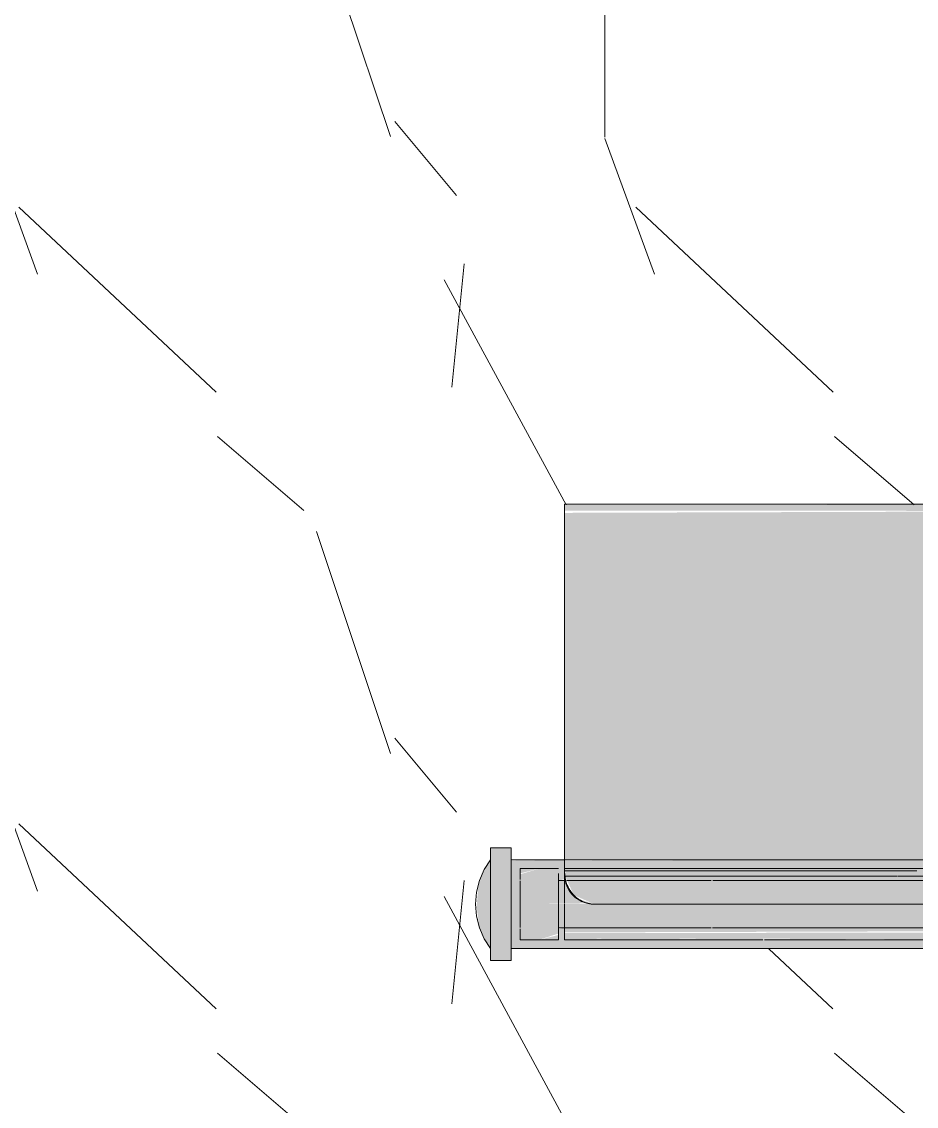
# Model space of a CAD drawing. Header units: millimetres. Extents: x 91786 to 132940, y -1987 to 10096.
# Drawn here: x 128069.8 to 128220.8, y 565.9 to 749 of the extents above; entities that cross this region are included whole.
import ezdxf

# ---------------------------------------------------------------- set-up
doc = ezdxf.new("R2010")
doc.units = ezdxf.units.MM
for name, color, linetype, lineweight in [('0-1', 7, 'Continuous', 9), ('A-GENM', 7, 'Continuous', 9), ('P-SANR-FIXT', 7, 'Continuous', 9)]:
    doc.layers.add(name, color=color, linetype=linetype, lineweight=lineweight)
doc.layers.add('0-2', color=7, linetype='Continuous', lineweight=9, transparency=0.7)

# ---------------------------------------------------------------- blocks, each defined once
blk = doc.blocks.new('131_Сантехническая перегородка 6 - СП-1-30839354-Развертка 1_66-4')
at = {"layer": 'A-GENM'}
h = blk.add_hatch(dxfattribs=at)
h.set_pattern_fill('FP_30', color=256, style=0, pattern_type=2)
h.set_pattern_definition([(108.435, (8388.465, 0), (-104.12513, 208.25044), [39.513, -289.76]), (139.399, (8375.97, 37.485), (-624.75285, 520.62186), [19.2, -940.786]), (136.848, (8465.517, 49.98), (-1561.885053, 1457.739081), [45.673, -2237.967]), (109.983, (8432.197, 81.218), (-312.373483, 833.000664), [24.375, -1194.377]), (90, (8423.87, 0), (-104.125, 104.125), [20.825, -83.3]), (118.443, (8423.867, 20.825), (728.876327, -1353.623754), [56.841, -2785.217]), (84.289, (8396.795, 70.805), (-104.131824, -937.12419), [20.929, -1025.515]), (129.806, (8398.877, 91.63), (416.50377, -520.62198), [16.265, -796.977])])
h.paths.add_polyline_path([(9175.07, 100), (9464.64, 100), (9464.64, 207.45), (9449.41, 211.61), (9422.66, 223.92), (9405.76, 234.53), (9389.45, 247.93), (9379.59, 256.11), (9364.27, 273.61), (9353.5, 288.71), (9345.29, 302.96), (9336.79, 321.81), (9334.66, 327.68), (9329.21, 345.85), (9328.1, 350.76), (9325.99, 362.89), (9323.88, 382.53), (9323.88, 400), (9829.57, 400), (9836.65, 657.69), (9839, 757.59), (9839, 790), (9904, 790), (9904, 795), (9904.71, 797.57), (9907.23, 799.53), (9909.77, 800), (9935.01, 799.73), (9936.56, 799.24), (9938.33, 797.4), (9939, 794.06), (9939, 790), (9968, 790), (9968, 1550), (9966.3, 1562.94), (9961.3, 1575), (9953.36, 1585.36), (9943, 1593.3), (9930.94, 1598.3), (9918, 1600), (9168, 1600), (9168.06, 209.98), (9172.29, 208.39), (9173.21, 207.55), (9174.51, 205.68), (9175.07, 202.93), (9175.07, 112.82)])
h.paths.add_polyline_path([(9874, 100), (9896.68, 100), (9896.53, 202.93), (9897.6, 206.37), (9900.57, 208.82), (9903.82, 209.79), (9911.65, 209.96), (9914.89, 209.74), (9918.66, 208.41), (9921.01, 206.37), (9922.08, 202.93), (9922.08, 100), (9968, 100), (9968, 380), (9919, 380), (9919, 272.71), (9874, 260.36), (9874, 116.88)])
h.paths.add_polyline_path([(9619, 577.5), (9612.3, 578.53), (9612.05, 578.6), (9608.79, 579.95), (9605.09, 582.32), (9602.83, 584.39), (9600.23, 587.63), (9598.02, 591.87), (9597.6, 592.5), (9481.5, 592.46), (9481.5, 590.5), (9478, 590.5), (9478, 592.49), (9476.44, 595.32), (9475.85, 597.41), (9475.63, 600.94), (9476.15, 604.01), (9477.49, 606.72), (9478, 607.51), (9478, 609.5), (9481.5, 609.5), (9481.5, 607.5), (9490.5, 607.5), (9490.5, 667.44), (9609.5, 667.4), (9609.5, 620.34), (9613.75, 621.88), (9619, 622.5), (9625.7, 621.47), (9625.95, 621.4), (9629.21, 620.05), (9632.91, 617.68), (9635.17, 615.61), (9637.65, 612.59), (9639.98, 608.13), (9640.86, 605.04), (9641.22, 603.52), (9641.49, 599.23), (9640.75, 594.24), (9640.4, 593.05), (9639.05, 589.79), (9636.44, 585.79), (9634.62, 583.83), (9632.07, 581.7), (9629.09, 579.9), (9624.25, 578.12), (9623.09, 577.98)])
blk = doc.blocks.new('Sanitary_Toilet-Accessories_Gessi_Wall-mounted-paper-roll-holder-65449 - Chrome-30913797-Развертка 1_66-4')
at = {"layer": '0-2'}
for points in [[(9553.63, 666.4), (9609.5, 666.44), (9609.5, 667.44), (9490.5, 667.4), (9490.5, 666.44), (9551.2, 666.4)], [(9524.18, 607.3), (9597.83, 607.5), (9598.95, 610.21), (9601.56, 614.21), (9603.09, 615.91), (9606.77, 618.81), (9609.5, 620.68), (9609.5, 666.44), (9490.5, 666.06), (9490.5, 607.46), (9520.93, 607.31)], [(9596.5, 600), (9605.14, 600.29), (9608.26, 602), (9609.09, 603.94), (9609.5, 605.79), (9609.39, 620.3), (9607.24, 619.1), (9605.11, 617.7), (9601.55, 614.21), (9600.46, 612.67), (9598.37, 608.82), (9597.6, 607.48), (9595.01, 607.49), (9510.65, 607.36), (9490.5, 607.3), (9490.66, 604.59), (9492.09, 601.52), (9495.5, 600), (9596.44, 600)], [(9478, 590.5), (9481.5, 590.5), (9481.5, 609.5), (9478, 609.5), (9478, 591.77)], [(9478, 592.49), (9478, 607.51), (9476.44, 604.68), (9475.94, 602.77), (9475.66, 599.64), (9476.15, 595.99), (9477.49, 593.28)], [(9481.5, 600), (9483, 600), (9483, 605.2), (9486.25, 606), (9489.5, 604.95), (9489.5, 604), (9490.5, 604.24), (9490.5, 607.46), (9481.5, 607.3), (9481.5, 601.23)], [(9475.5, 600), (9475.73, 601.22), (9475.54, 600.27)], [(9481.5, 592.5), (9568.13, 592.63), (9597, 592.75), (9596.78, 594.14), (9560.18, 594), (9490.5, 594.28), (9490.5, 596.01), (9489.5, 595.76), (9489.5, 594.8), (9486.25, 594), (9483, 595.04), (9483, 600), (9481.5, 600), (9481.5, 592.7)], [(9486.25, 594), (9489.5, 595.04), (9489.5, 596), (9490.5, 595.84), (9490.5, 595.23), (9597, 595.55), (9596.78, 600), (9483, 600), (9483, 594.8), (9485.44, 594.2)], [(9584.57, 594), (9597, 594.32), (9596.78, 595.24), (9490.5, 595.12), (9490.5, 594.28), (9569.8, 594), (9579.55, 594)]]:
    blk.add_hatch(color=256, dxfattribs=at).paths.add_polyline_path(points)
h = blk.add_hatch(color=256, dxfattribs=at)
h.paths.add_polyline_path([(9491.77, 601.67), (9491.77, 601.94), (9491.68, 601.91)])
h.paths.add_polyline_path([(9483, 600), (9494.84, 600.13), (9493.46, 600.47), (9491.62, 601.91), (9490.72, 603.88), (9490.5, 603.99), (9489.5, 604.24), (9489.5, 605.2), (9486.25, 606), (9483, 605.04), (9483, 601.23)])
h = blk.add_hatch(color=256, dxfattribs=at)
h.paths.add_polyline_path([(9495.5, 600), (9492.9, 600.87), (9494.01, 600.3), (9495.06, 600.09)])
h.paths.add_polyline_path([(9491.77, 601.67), (9490.8, 603.47), (9491.26, 602.48), (9491.62, 601.91)])
at = {"layer": '0-1'}
for p, q in [((9609.5, 667.5), (9490.5, 667.5)), ((9481.5, 609.5), (9478, 609.5)), ((9490.5, 607.5), (9481.5, 607.5)), ((9501.59, 607.5), (9490.5, 607.5)), ((9511.03, 607.5), (9501.79, 607.5)), ((9514.44, 607.5), (9511.24, 607.5)), ((9534.42, 607.5), (9514.65, 607.5)), ((9542.39, 607.5), (9534.5, 607.5)), ((9553.95, 607.5), (9542.61, 607.5)), ((9489.5, 606), (9483, 606)), ((9493.39, 606), (9490.5, 606)), ((9506.92, 606), (9493.45, 606)), ((9510.65, 606), (9507.09, 606)), ((9537.54, 606), (9510.82, 606)), ((9543.91, 606), (9537.6, 606)), ((9553.16, 606), (9544.09, 606)), ((9475.82, 602.67), (9476.14, 603.99)), ((9476.14, 603.99), (9475.82, 602.67)), ((9490.5, 604), (9489.5, 604)), ((9491.84, 604), (9490.88, 604)), ((9501.45, 604), (9491.84, 604)), ((9505.6, 604), (9501.56, 604)), ((9515.25, 604), (9505.71, 604)), ((9541.69, 604), (9515.52, 604)), ((9545.94, 604), (9541.73, 604)), ((9551.9, 604), (9546.06, 604)), ((9476.14, 596.01), (9475.82, 597.33)), ((9475.82, 597.33), (9476.14, 596.01)), ((9489.5, 596), (9490.5, 596)), ((9490.5, 596), (9497.28, 596)), ((9497.43, 596), (9515.25, 596)), ((9515.49, 596), (9523.49, 596)), ((9523.61, 596), (9531.43, 596)), ((9531.62, 596), (9551, 596)), ((9483, 594), (9489.5, 594)), ((9490.5, 594), (9523.98, 594)), ((9524.24, 594), (9529.52, 594)), ((9529.52, 594), (9584.57, 594)), ((9481.5, 592.5), (9597, 592.5)), ((9478, 590.5), (9481.5, 590.5))]:
    blk.add_line(p, q, dxfattribs=at)
at = {"layer": '0-1', "flags": 128}
for points in [[(9476.14, 603.99), (9476.94, 605.85), (9478, 607.51)], [(9478, 607.51), (9476.94, 605.85), (9476.14, 603.99)], [(9475.5, 600), (9475.66, 602.01), (9475.82, 602.67)], [(9475.82, 602.67), (9475.66, 602.01), (9475.5, 600)], [(9475.8, 597.41), (9475.66, 597.99), (9475.5, 600)], [(9475.5, 600), (9475.66, 597.99), (9475.8, 597.41)], [(9478, 592.49), (9476.94, 594.15), (9476.14, 596.01)], [(9476.14, 596.01), (9476.94, 594.15), (9478, 592.49)]]:
    blk.add_lwpolyline(points, dxfattribs=at)
at = {"layer": 'P-SANR-FIXT'}
for p, q in [((9490.5, 666.54), (9490.5, 667.5)), ((9490.5, 667.5), (9490.5, 667.44)), ((9490.5, 667.46), (9490.5, 666.69)), ((9490.5, 667.29), (9490.5, 667.45)), ((9490.5, 667.44), (9490.5, 666.74)), ((9490.5, 666.61), (9490.5, 667.29)), ((9490.5, 666.74), (9490.5, 665.79)), ((9490.5, 666.62), (9490.5, 666.39)), ((9490.5, 665.74), (9490.5, 666.61)), ((9490.5, 666.01), (9490.5, 666.54)), ((9490.5, 666.5), (9490.5, 665.75)), ((9490.5, 666.44), (9490.5, 666.5)), ((9490.5, 665.71), (9490.5, 666.46)), ((9490.5, 666.45), (9490.5, 665.98)), ((9490.5, 666.04), (9490.5, 666.44)), ((9490.5, 666.39), (9490.5, 665.77)), ((9490.5, 664.71), (9490.5, 665.99)), ((9490.5, 630.19), (9490.5, 665.96)), ((9490.5, 665.91), (9490.5, 664.76)), ((9490.5, 665.72), (9490.5, 657.29)), ((9490.5, 665.71), (9490.5, 663.49)), ((9490.5, 665.69), (9490.5, 651.04)), ((9490.5, 664.73), (9490.5, 665.59)), ((9490.5, 663.6), (9490.5, 665.57)), ((9490.5, 662.57), (9490.5, 664.73)), ((9490.5, 660.62), (9490.5, 664.71)), ((9490.5, 664.6), (9490.5, 660.7)), ((9490.5, 661.27), (9490.5, 663.6)), ((9490.5, 663.49), (9490.5, 657.96)), ((9490.5, 662.28), (9490.5, 662.57)), ((9490.5, 659.56), (9490.5, 662.28)), ((9490.5, 658.09), (9490.5, 661.27)), ((9490.5, 660.7), (9490.5, 654.41)), ((9490.5, 651.03), (9490.5, 660.62)), ((9490.5, 657.13), (9490.5, 659.56)), ((9490.5, 654.95), (9490.5, 658.09)), ((9490.5, 657.96), (9490.5, 650.31)), ((9490.5, 657.29), (9490.5, 650.92)), ((9490.5, 656.78), (9490.5, 657.13)), ((9490.5, 650.5), (9490.5, 656.78)), ((9490.5, 650.99), (9490.5, 654.95)), ((9490.5, 654.41), (9490.5, 650.96)), ((9490.5, 650.78), (9490.5, 636.64)), ((9490.5, 646.04), (9490.5, 650.77)), ((9490.5, 646.89), (9490.5, 650.74)), ((9490.5, 650.71), (9490.5, 646.19)), ((9490.5, 650.63), (9490.5, 649.84)), ((9490.5, 649.6), (9490.5, 650.21)), ((9490.5, 650.18), (9490.5, 640.81)), ((9490.5, 649.84), (9490.5, 640.56)), ((9490.5, 640.26), (9490.5, 649.47)), ((9490.5, 641.2), (9490.5, 646.84)), ((9490.5, 646.13), (9490.5, 636.16)), ((9490.5, 636.09), (9490.5, 646.04)), ((9490.5, 636.77), (9490.5, 641.2)), ((9490.5, 640.64), (9490.5, 629.82)), ((9490.5, 640.56), (9490.5, 629.81)), ((9490.5, 636.98), (9490.5, 640.26)), ((9490.5, 629.84), (9490.5, 636.98)), ((9490.5, 630.82), (9490.5, 636.72)), ((9490.5, 636.64), (9490.5, 618.25)), ((9490.5, 636.16), (9490.5, 624.87)), ((9490.5, 624.81), (9490.5, 636.09)), ((9490.5, 625.87), (9490.5, 630.82)), ((9490.5, 618.16), (9490.5, 630.19)), ((9490.5, 625.81), (9490.5, 629.84)), ((9490.5, 629.82), (9490.5, 618.77)), ((9490.5, 629.81), (9490.5, 618.17)), ((9490.5, 619.23), (9490.5, 625.87)), ((9490.5, 618.76), (9490.5, 625.81)), ((9490.5, 624.87), (9490.5, 619.22)), ((9490.5, 618.25), (9490.5, 624.81)), ((9490.5, 613.77), (9490.5, 619.03)), ((9490.5, 619.02), (9490.5, 613.76)), ((9490.5, 618.57), (9490.5, 613.26)), ((9490.5, 618.03), (9490.5, 618.56)), ((9490.5, 618.05), (9490.5, 612.83)), ((9490.5, 612.84), (9490.5, 618.05)), ((9490.5, 613.25), (9490.5, 618.03)), ((9490.5, 612.89), (9490.5, 617.97)), ((9490.5, 617.97), (9490.5, 612.89)), ((9490.5, 612.86), (9490.5, 613.57)), ((9490.5, 613.56), (9490.5, 612.67)), ((9490.5, 613.05), (9490.5, 607.6)), ((9490.5, 607.6), (9490.5, 613.05)), ((9490.5, 608.05), (9490.5, 612.86)), ((9490.5, 607.48), (9490.5, 612.69)), ((9490.5, 612.69), (9490.5, 607.48)), ((9490.5, 612.67), (9490.5, 608.05)), ((9490.5, 612.64), (9490.5, 607.49)), ((9490.5, 607.49), (9490.5, 612.64)), ((9478, 609.5), (9478, 607.67)), ((9478, 608.23), (9478, 609.5)), ((9478, 607.67), (9478, 608.23)), ((9481.5, 609.5), (9481.5, 607.66)), ((9481.5, 607.66), (9481.5, 609.5)), ((9490.5, 607.47), (9490.5, 608.05)), ((9490.5, 608.05), (9490.5, 607.47)), ((9478, 607.67), (9478, 592.33)), ((9478, 604.75), (9478, 607.67)), ((9478, 607.51), (9478, 592.49)), ((9478, 607.51), (9478, 600)), ((9481.5, 607.66), (9481.5, 600)), ((9481.5, 604.75), (9481.5, 607.66)), ((9481.5, 607.5), (9481.5, 600)), ((9481.5, 600), (9481.5, 607.5)), ((9490.5, 607.6), (9490.5, 607.03)), ((9490.5, 607.03), (9490.5, 607.6)), ((9490.5, 607.49), (9490.5, 606.95)), ((9490.5, 606.95), (9490.5, 607.49)), ((9490.5, 606.94), (9490.5, 607.48)), ((9490.5, 607.48), (9490.5, 606.94)), ((9490.5, 606.69), (9490.5, 607.2)), ((9490.5, 607.2), (9490.5, 606.69)), ((9490.5, 606.77), (9490.5, 606.27)), ((9490.5, 606.27), (9490.5, 606.77)), ((9490.5, 606.69), (9490.5, 606.22)), ((9490.5, 606.22), (9490.5, 606.69)), ((9490.5, 606.2), (9490.5, 606.68)), ((9490.5, 606.68), (9490.5, 606.2)), ((9490.5, 606.22), (9490.5, 606.68)), ((9490.5, 606.68), (9490.5, 606.22)), ((9490.5, 606.25), (9490.5, 605.81)), ((9490.5, 605.81), (9490.5, 606.25)), ((9490.5, 606.21), (9490.5, 605.79)), ((9490.5, 605.79), (9490.5, 606.21)), ((9490.5, 605.76), (9490.5, 606.19)), ((9490.5, 606.19), (9490.5, 605.76)), ((9478, 592.33), (9478, 604.75)), ((9481.5, 600), (9481.5, 604.75)), ((9483, 605.2), (9483, 604.18)), ((9483, 604.18), (9483, 605.2)), ((9483, 605.2), (9483, 605.2)), ((9489.5, 604.43), (9489.5, 605.2)), ((9489.5, 605.2), (9489.5, 604.43)), ((9489.5, 605.2), (9489.5, 605.2)), ((9489.5, 603.24), (9489.5, 604.33)), ((9489.5, 604.33), (9489.5, 603.24)), ((9490.5, 605.76), (9490.5, 606)), ((9490.5, 604.5), (9490.5, 605.91)), ((9490.5, 605.91), (9490.5, 604.5)), ((9490.5, 605.64), (9491.41, 605.64)), ((9490.5, 604.33), (9490.5, 605.59)), ((9490.5, 605.5), (9490.5, 604.18)), ((9490.5, 604.18), (9490.5, 605.5)), ((9490.5, 605.5), (9490.5, 605.04)), ((9490.5, 605.04), (9490.5, 605.5)), ((9490.5, 605.47), (9490.5, 604.7)), ((9490.5, 605.04), (9490.5, 605)), ((9490.5, 605), (9490.5, 605.04)), ((9490.5, 604.7), (9490.5, 604.62)), ((9491.21, 604.7), (9490.64, 604.7)), ((9503.3, 604.7), (9491.21, 604.7)), ((9491.44, 605.64), (9505.91, 605.64)), ((9507.36, 604.7), (9503.49, 604.7)), ((9506.09, 605.64), (9509.74, 605.64)), ((9519.71, 604.7), (9507.49, 604.7)), ((9509.89, 605.64), (9520.25, 605.64)), ((9520.25, 604.7), (9519.75, 604.7)), ((9520.25, 605.64), (9538.29, 605.64)), ((9540.24, 604.7), (9520.53, 604.7)), ((9538.35, 605.64), (9544.28, 605.64)), ((9545.23, 604.7), (9540.29, 604.7)), ((9544.44, 605.64), (9550, 605.64)), ((9546.7, 604.7), (9545.37, 604.7)), ((9550, 604.7), (9546.81, 604.7)), ((9483, 603.94), (9483, 600)), ((9483, 600), (9483, 603.94)), ((9489.5, 604), (9489.5, 602.83)), ((9489.5, 602.83), (9489.5, 604)), ((9489.5, 600), (9489.5, 603.12)), ((9489.5, 603.12), (9489.5, 600)), ((9489.5, 602.73), (9489.5, 600)), ((9489.5, 600), (9489.5, 602.73)), ((9490.5, 604.04), (9490.5, 603.04)), ((9490.5, 603.29), (9490.5, 603.95)), ((9490.5, 603.95), (9490.5, 603.29)), ((9490.5, 603.67), (9490.5, 603.06)), ((9490.5, 603.06), (9490.5, 603.67)), ((9490.5, 603.11), (9490.5, 603.65)), ((9490.5, 600.14), (9490.5, 602.79)), ((9490.5, 602.79), (9490.5, 600.14)), ((9490.5, 600.13), (9490.5, 602.67)), ((9490.5, 602.64), (9490.5, 600.15)), ((9490.5, 602.6), (9490.5, 600.13)), ((9490.5, 600.13), (9490.5, 602.6)), ((9478, 600), (9478, 592.49)), ((9481.5, 600), (9481.5, 595.25)), ((9481.5, 595.25), (9481.5, 600)), ((9481.5, 600), (9481.5, 592.5)), ((9481.5, 592.5), (9481.5, 600)), ((9483, 596.06), (9483, 600)), ((9483, 600), (9483, 596.06)), ((9489.5, 600), (9489.5, 597.01)), ((9489.5, 597.01), (9489.5, 600)), ((9489.5, 600), (9489.5, 596)), ((9489.5, 597.17), (9489.5, 600)), ((9490.5, 600.01), (9490.5, 597.39)), ((9490.5, 600), (9490.5, 597.33)), ((9490.5, 596.84), (9490.5, 600)), ((9490.5, 597.34), (9490.5, 599.99)), ((9519.75, 600), (9495.5, 600)), ((9495.5, 600), (9519.75, 600)), ((9549.79, 600), (9520.25, 600)), ((9520.25, 600), (9549.79, 600)), ((9489.5, 596), (9489.5, 597.17)), ((9490.5, 597.38), (9490.5, 597.13)), ((9490.5, 597.13), (9490.5, 596.18)), ((9490.5, 596.56), (9490.5, 597.07)), ((9490.5, 597.06), (9490.5, 596.54)), ((9481.5, 595.25), (9481.5, 593.37)), ((9481.5, 593.37), (9481.5, 595.25)), ((9483, 594.8), (9483, 595.82)), ((9483, 595.82), (9483, 594.8)), ((9489.5, 596.76), (9489.5, 595.67)), ((9489.5, 595.67), (9489.5, 596.76)), ((9489.5, 595.57), (9489.5, 594.8)), ((9489.5, 594.8), (9489.5, 595.57)), ((9490.5, 596.04), (9490.5, 596.55)), ((9490.5, 595.65), (9490.5, 594.99)), ((9490.5, 595), (9490.5, 595.64)), ((9490.5, 595.23), (9490.5, 595.53)), ((9490.5, 595.35), (9490.5, 595.03)), ((9490.5, 595), (9490.5, 595.23)), ((9481.5, 593.28), (9481.5, 592.34)), ((9481.5, 592.34), (9481.5, 593.28)), ((9483, 594.8), (9483, 594)), ((9483, 594), (9483, 594.8)), ((9489.5, 594.8), (9489.5, 594)), ((9489.5, 594), (9489.5, 594.8)), ((9490.5, 594.32), (9490.5, 595)), ((9490.5, 594.99), (9490.5, 594.3)), ((9490.5, 594.28), (9490.5, 594)), ((9478, 592.33), (9478, 590.5)), ((9478, 590.5), (9478, 592.33)), ((9481.5, 592.34), (9481.5, 590.5)), ((9481.5, 591.77), (9481.5, 592.34)), ((9481.5, 590.5), (9481.5, 591.77))]:
    blk.add_line(p, q, dxfattribs=at)
for points in [[(9490.56, 604.67), (9490.52, 604.93), (9490.5, 605.2), (9490.5, 605.47)], [(9490.5, 605.47), (9490.5, 605.2), (9490.51, 604.94), (9490.55, 604.68)], [(9490.5, 605), (9490.5, 604.9), (9490.5, 604.79), (9490.51, 604.69)], [(9490.51, 604.69), (9490.5, 604.79), (9490.5, 604.9), (9490.5, 605)], [(9490.51, 604.69), (9490.52, 604.51), (9490.54, 604.33), (9490.57, 604.15)], [(9490.57, 604.15), (9490.54, 604.33), (9490.52, 604.51), (9490.51, 604.69)], [(9490.65, 604.15), (9490.62, 604.29), (9490.59, 604.42), (9490.57, 604.56)], [(9490.58, 604.45), (9490.6, 604.35), (9490.62, 604.25), (9490.64, 604.16)], [(9490.7, 603.59), (9490.75, 603.42), (9490.81, 603.25), (9490.88, 603.09)], [(9490.88, 603.09), (9490.81, 603.25), (9490.75, 603.42), (9490.7, 603.59)], [(9490.85, 603.47), (9490.91, 603.33), (9490.97, 603.18), (9491.04, 603.03)], [(9491.04, 603.03), (9490.97, 603.17), (9490.91, 603.32), (9490.86, 603.46)], [(9491.21, 602.43), (9491.38, 602.15), (9491.58, 601.88), (9491.8, 601.64)], [(9491.8, 601.64), (9491.58, 601.88), (9491.38, 602.15), (9491.21, 602.43)], [(9491.42, 602.35), (9491.59, 602.09), (9491.77, 601.84), (9491.96, 601.62)], [(9491.89, 601.7), (9491.73, 601.89), (9491.58, 602.08), (9491.44, 602.29)], [(9491.96, 601.47), (9492.2, 601.23), (9492.46, 601.02), (9492.73, 600.84)], [(9492.73, 600.84), (9492.46, 601.02), (9492.2, 601.23), (9491.96, 601.47)], [(9492.82, 600.78), (9493.06, 600.62), (9493.32, 600.49), (9493.59, 600.38)], [(9493.59, 600.38), (9493.32, 600.49), (9493.06, 600.62), (9492.82, 600.78)], [(9492.89, 600.8), (9493.08, 600.67), (9493.29, 600.56), (9493.5, 600.46)], [(9493.51, 600.46), (9493.3, 600.56), (9493.1, 600.67), (9492.9, 600.81)], [(9493.5, 600.46), (9493.79, 600.33), (9494.42, 600.12), (9495.13, 600.02), (9495.5, 600)], [(9493.59, 600.38), (9494.19, 600.13), (9494.85, 600), (9495.5, 600)], [(9495.5, 600), (9494.85, 600), (9494.19, 600.13), (9493.59, 600.38)]]:
    blk.add_open_spline(points, degree=3, dxfattribs=at)
for points, knots in [([(9492.08, 601.5), (9492.15, 601.42), (9492.34, 601.23), (9492.55, 601.05), (9492.68, 600.96)], [0.5209746, 0.5209746, 0.5209746, 0.5209746, 0.5625, 0.625, 0.625, 0.625, 0.625]), ([(9492.64, 601), (9492.51, 601.1), (9492.33, 601.25), (9492.17, 601.41), (9492.13, 601.45)], [0.375, 0.375, 0.375, 0.375, 0.4375, 0.45800015, 0.45800015, 0.45800015, 0.45800015]), ([(9495.5, 600), (9495.14, 600.01), (9494.62, 600.08), (9493.97, 600.26), (9493.66, 600.39), (9493.51, 600.46)], [0, 0, 0, 0, 0.125, 0.1875, 0.25, 0.25, 0.25, 0.25])]:
    blk.add_open_spline(points, degree=3, knots=knots, dxfattribs=at)
blk = doc.blocks.new('Sanitary_Toilet-Accessories_Gessi_Wall-mounted-paper-roll-holder-65449 - Chrome-V72-Развертка 1_66-4')
at = {"layer": '0-1'}
for p, q in [((9609.5, 667.5), (9490.5, 667.5)), ((9481.5, 609.5), (9478, 609.5)), ((9490.5, 607.5), (9481.5, 607.5)), ((9511.03, 607.5), (9490.5, 607.5)), ((9542.39, 607.5), (9511.24, 607.5)), ((9559.13, 607.5), (9542.61, 607.5)), ((9489.5, 606), (9483, 606)), ((9597.32, 606), (9490.5, 606)), ((9475.82, 602.67), (9476.14, 603.99)), ((9476.14, 603.99), (9475.82, 602.67)), ((9490.5, 604), (9489.5, 604)), ((9515.25, 604), (9490.88, 604)), ((9551.9, 604), (9515.52, 604)), ((9476.14, 596.01), (9475.82, 597.33)), ((9475.82, 597.33), (9476.14, 596.01)), ((9476.94, 594.15), (9476.14, 596.01)), ((9476.14, 596.01), (9476.94, 594.15)), ((9489.5, 596), (9490.5, 596)), ((9490.5, 596), (9515.25, 596)), ((9515.49, 596), (9531.43, 596)), ((9531.62, 596), (9551, 596)), ((9478, 592.49), (9476.94, 594.15)), ((9476.94, 594.15), (9478, 592.49)), ((9483, 594), (9489.5, 594)), ((9490.5, 594), (9523.98, 594)), ((9524.24, 594), (9529.52, 594)), ((9529.52, 594), (9584.57, 594)), ((9481.5, 592.5), (9597, 592.5)), ((9478, 590.5), (9481.5, 590.5))]:
    blk.add_line(p, q, dxfattribs=at)
at = {"layer": '0-1', "flags": 128}
for points in [[(9476.14, 603.99), (9476.94, 605.85), (9478, 607.51)], [(9478, 607.51), (9476.94, 605.85), (9476.14, 603.99)], [(9475.5, 600), (9475.66, 602.01), (9475.82, 602.67)], [(9475.82, 602.67), (9475.66, 602.01), (9475.5, 600)], [(9475.8, 597.41), (9475.66, 597.99), (9475.5, 600)], [(9475.5, 600), (9475.66, 597.99), (9475.8, 597.41)]]:
    blk.add_lwpolyline(points, dxfattribs=at)
at = {"layer": 'P-SANR-FIXT'}
for p, q in [((9490.5, 666.54), (9490.5, 667.5)), ((9490.5, 667.5), (9490.5, 667.44)), ((9490.5, 667.46), (9490.5, 666.69)), ((9490.5, 667.29), (9490.5, 667.45)), ((9490.5, 667.44), (9490.5, 666.74)), ((9490.5, 666.61), (9490.5, 667.29)), ((9490.5, 666.74), (9490.5, 651.04)), ((9490.5, 666.62), (9490.5, 666.39)), ((9490.5, 665.74), (9490.5, 666.61)), ((9490.5, 666.01), (9490.5, 666.54)), ((9490.5, 666.5), (9490.5, 665.75)), ((9490.5, 666.44), (9490.5, 666.5)), ((9490.5, 665.71), (9490.5, 666.46)), ((9490.5, 666.45), (9490.5, 664.76)), ((9490.5, 664.71), (9490.5, 666.44)), ((9490.5, 666.39), (9490.5, 665.77)), ((9490.5, 663.59), (9490.5, 665.96)), ((9490.5, 665.72), (9490.5, 657.29)), ((9490.5, 665.71), (9490.5, 663.49)), ((9490.5, 664.73), (9490.5, 665.59)), ((9490.5, 663.6), (9490.5, 665.57)), ((9490.5, 662.57), (9490.5, 664.73)), ((9490.5, 654.32), (9490.5, 664.71)), ((9490.5, 664.6), (9490.5, 650.96)), ((9490.5, 661.27), (9490.5, 663.6)), ((9490.5, 618.16), (9490.5, 663.59)), ((9490.5, 663.49), (9490.5, 650.31)), ((9490.5, 659.56), (9490.5, 662.57)), ((9490.5, 658.09), (9490.5, 661.27)), ((9490.5, 657.13), (9490.5, 659.56)), ((9490.5, 654.95), (9490.5, 658.09)), ((9490.5, 657.29), (9490.5, 650.92)), ((9490.5, 650.5), (9490.5, 657.13)), ((9490.5, 650.99), (9490.5, 654.95)), ((9490.5, 651.03), (9490.5, 654.32)), ((9490.5, 650.78), (9490.5, 612.83)), ((9490.5, 646.04), (9490.5, 650.77)), ((9490.5, 646.89), (9490.5, 650.74)), ((9490.5, 650.71), (9490.5, 646.19)), ((9490.5, 650.63), (9490.5, 649.84)), ((9490.5, 649.6), (9490.5, 650.21)), ((9490.5, 650.18), (9490.5, 640.81)), ((9490.5, 649.84), (9490.5, 618.17)), ((9490.5, 640.26), (9490.5, 649.6)), ((9490.5, 641.73), (9490.5, 646.84)), ((9490.5, 646.13), (9490.5, 613.76)), ((9490.5, 636.09), (9490.5, 646.04)), ((9490.5, 636.77), (9490.5, 641.73)), ((9490.5, 640.64), (9490.5, 618.77)), ((9490.5, 636.98), (9490.5, 640.26)), ((9490.5, 629.84), (9490.5, 636.98)), ((9490.5, 632.61), (9490.5, 636.72)), ((9490.5, 624.81), (9490.5, 636.09)), ((9490.5, 625.87), (9490.5, 632.61)), ((9490.5, 625.81), (9490.5, 629.84)), ((9490.5, 621.38), (9490.5, 625.87)), ((9490.5, 618.03), (9490.5, 625.81)), ((9490.5, 612.84), (9490.5, 624.81)), ((9490.5, 613.77), (9490.5, 621.38)), ((9490.5, 618.57), (9490.5, 613.26)), ((9490.5, 617.54), (9490.5, 618.03)), ((9490.5, 612.89), (9490.5, 617.97)), ((9490.5, 617.97), (9490.5, 612.89)), ((9490.5, 613.25), (9490.5, 617.54)), ((9490.5, 613.56), (9490.5, 608.05)), ((9490.5, 608.05), (9490.5, 613.31)), ((9490.5, 613.05), (9490.5, 607.6)), ((9490.5, 607.6), (9490.5, 613.05)), ((9490.5, 607.48), (9490.5, 612.69)), ((9490.5, 612.69), (9490.5, 607.48)), ((9490.5, 612.64), (9490.5, 607.49)), ((9490.5, 607.49), (9490.5, 612.64)), ((9478, 609.5), (9478, 607.67)), ((9478, 607.67), (9478, 609.5)), ((9481.5, 609.5), (9481.5, 607.66)), ((9481.5, 608.23), (9481.5, 609.5)), ((9481.5, 607.66), (9481.5, 608.23)), ((9490.5, 607.47), (9490.5, 608.05)), ((9490.5, 608.05), (9490.5, 607.47)), ((9478, 607.67), (9478, 604.75)), ((9478, 592.33), (9478, 607.67)), ((9478, 607.51), (9478, 600)), ((9478, 607.51), (9478, 603.75)), ((9481.5, 607.66), (9481.5, 593.37)), ((9481.5, 593.37), (9481.5, 607.66)), ((9481.5, 607.5), (9481.5, 600)), ((9481.5, 600), (9481.5, 607.5)), ((9490.5, 607.6), (9490.5, 607.03)), ((9490.5, 607.03), (9490.5, 607.6)), ((9490.5, 607.49), (9490.5, 606.95)), ((9490.5, 606.95), (9490.5, 607.49)), ((9490.5, 606.94), (9490.5, 607.48)), ((9490.5, 607.48), (9490.5, 606.94)), ((9490.5, 606.69), (9490.5, 607.2)), ((9490.5, 607.2), (9490.5, 606.69)), ((9490.5, 606.77), (9490.5, 606.27)), ((9490.5, 606.27), (9490.5, 606.77)), ((9490.5, 606.69), (9490.5, 606.22)), ((9490.5, 606.22), (9490.5, 606.69)), ((9490.5, 606.2), (9490.5, 606.68)), ((9490.5, 606.68), (9490.5, 606.2)), ((9490.5, 606.22), (9490.5, 606.68)), ((9490.5, 606.68), (9490.5, 606.22)), ((9490.5, 606.25), (9490.5, 605.81)), ((9490.5, 605.81), (9490.5, 606.25)), ((9490.5, 606.21), (9490.5, 605.79)), ((9490.5, 605.79), (9490.5, 606.21)), ((9490.5, 605.76), (9490.5, 606.19)), ((9490.5, 606.19), (9490.5, 605.76)), ((9478, 604.75), (9478, 592.33)), ((9483, 605.2), (9483, 604.18)), ((9483, 604.18), (9483, 605.2)), ((9483, 605.2), (9483, 605.2)), ((9489.5, 604.43), (9489.5, 605.2)), ((9489.5, 605.2), (9489.5, 604.43)), ((9489.5, 605.2), (9489.5, 605.2)), ((9489.5, 603.24), (9489.5, 604.33)), ((9489.5, 604.33), (9489.5, 603.24)), ((9490.5, 605.76), (9490.5, 606)), ((9490.5, 604.5), (9490.5, 605.91)), ((9490.5, 605.91), (9490.5, 604.5)), ((9490.5, 605.64), (9505.91, 605.64)), ((9490.5, 604.33), (9490.5, 605.59)), ((9490.5, 605.5), (9490.5, 604.18)), ((9490.5, 604.18), (9490.5, 605.5)), ((9490.5, 605.5), (9490.5, 605.04)), ((9490.5, 605.04), (9490.5, 605.5)), ((9490.5, 605.47), (9490.5, 604.7)), ((9490.5, 605.04), (9490.5, 605)), ((9490.5, 605), (9490.5, 605.04)), ((9490.5, 605), (9490.5, 604.62)), ((9490.5, 604.7), (9490.5, 605)), ((9490.5, 603.1), (9490.5, 604.31)), ((9490.5, 604.31), (9490.5, 603.1)), ((9503.3, 604.7), (9490.64, 604.7)), ((9519.71, 604.7), (9503.49, 604.7)), ((9506.09, 605.64), (9544.28, 605.64)), ((9545.23, 604.7), (9519.75, 604.7)), ((9544.44, 605.64), (9550, 605.64)), ((9546.7, 604.7), (9545.37, 604.7)), ((9478, 603.75), (9478, 596.25)), ((9483, 603.94), (9483, 600)), ((9483, 600), (9483, 603.94)), ((9489.5, 604), (9489.5, 602.83)), ((9489.5, 602.83), (9489.5, 604)), ((9489.5, 600), (9489.5, 603.12)), ((9489.5, 603.12), (9489.5, 600)), ((9489.5, 602.73), (9489.5, 600)), ((9489.5, 600), (9489.5, 602.73)), ((9490.5, 604.04), (9490.5, 603.04)), ((9490.5, 604.01), (9490.5, 602.88)), ((9490.5, 602.88), (9490.5, 604.01)), ((9490.5, 603.11), (9490.5, 603.65)), ((9490.5, 600.14), (9490.5, 602.79)), ((9490.5, 602.79), (9490.5, 600.14)), ((9490.5, 600.13), (9490.5, 602.67)), ((9490.5, 602.64), (9490.5, 600.15)), ((9490.5, 602.6), (9490.5, 600.13)), ((9490.5, 600.13), (9490.5, 602.6)), ((9478, 600), (9478, 593.5)), ((9481.5, 600), (9481.5, 593.5)), ((9481.5, 592.5), (9481.5, 600)), ((9483, 596.06), (9483, 600)), ((9483, 600), (9483, 596.06)), ((9489.5, 600), (9489.5, 597.01)), ((9489.5, 597.01), (9489.5, 600)), ((9489.5, 600), (9489.5, 596)), ((9489.5, 596), (9489.5, 600)), ((9490.5, 600.01), (9490.5, 597.39)), ((9490.5, 600), (9490.5, 597.33)), ((9490.5, 596.84), (9490.5, 600)), ((9490.5, 597.34), (9490.5, 599.99)), ((9519.75, 600), (9495.5, 600)), ((9495.5, 600), (9519.75, 600)), ((9549.79, 600), (9520.25, 600)), ((9520.25, 600), (9549.79, 600)), ((9490.5, 597.38), (9490.5, 597.13)), ((9490.5, 597.13), (9490.5, 596.18)), ((9490.5, 596.56), (9490.5, 597.07)), ((9490.5, 597.06), (9490.5, 596.54)), ((9478, 596.25), (9478, 592.49)), ((9483, 594.8), (9483, 595.82)), ((9483, 595.82), (9483, 594.8)), ((9489.5, 596.76), (9489.5, 595.67)), ((9489.5, 595.67), (9489.5, 596.76)), ((9489.5, 595.57), (9489.5, 594.8)), ((9489.5, 594.8), (9489.5, 595.57)), ((9490.5, 596.04), (9490.5, 596.55)), ((9490.5, 596.45), (9490.5, 595.87)), ((9490.5, 595.64), (9490.5, 595.96)), ((9490.5, 595.65), (9490.5, 594.99)), ((9490.5, 595), (9490.5, 595.64)), ((9490.5, 595.23), (9490.5, 595.53)), ((9490.5, 595.35), (9490.5, 595.03)), ((9490.5, 595), (9490.5, 595.23)), ((9478, 593.5), (9478, 592.49)), ((9481.5, 593.5), (9481.5, 592.5)), ((9481.5, 593.28), (9481.5, 592.34)), ((9481.5, 592.34), (9481.5, 593.28)), ((9483, 594.8), (9483, 594.8)), ((9489.5, 594.8), (9489.5, 594.8)), ((9490.5, 594.32), (9490.5, 595)), ((9490.5, 594.99), (9490.5, 594.3)), ((9490.5, 594.28), (9490.5, 594)), ((9478, 592.33), (9478, 590.5)), ((9478, 590.5), (9478, 592.33)), ((9481.5, 592.34), (9481.5, 590.5)), ((9481.5, 591.77), (9481.5, 592.34)), ((9481.5, 590.5), (9481.5, 591.77))]:
    blk.add_line(p, q, dxfattribs=at)
at = {"layer": 'P-SANR-FIXT', "flags": 128}
blk.add_lwpolyline([(9555.69, 604.7), (9550, 604.7), (9546.81, 604.7)], dxfattribs=at)
at = {"layer": 'P-SANR-FIXT'}
for points in [[(9490.56, 604.67), (9490.52, 604.93), (9490.5, 605.2), (9490.5, 605.47)], [(9490.5, 605.47), (9490.5, 605.2), (9490.51, 604.94), (9490.55, 604.68)], [(9490.5, 605), (9490.5, 604.9), (9490.5, 604.79), (9490.51, 604.69)], [(9490.51, 604.69), (9490.5, 604.79), (9490.5, 604.9), (9490.5, 605)], [(9490.51, 604.69), (9490.52, 604.51), (9490.54, 604.33), (9490.57, 604.15)], [(9490.57, 604.15), (9490.54, 604.33), (9490.52, 604.51), (9490.51, 604.69)], [(9490.65, 604.15), (9490.62, 604.29), (9490.59, 604.42), (9490.57, 604.56)], [(9490.58, 604.45), (9490.6, 604.35), (9490.62, 604.25), (9490.64, 604.16)], [(9490.7, 603.59), (9490.75, 603.42), (9490.81, 603.25), (9490.88, 603.09)], [(9490.88, 603.09), (9490.81, 603.25), (9490.75, 603.42), (9490.7, 603.59)], [(9490.85, 603.47), (9490.91, 603.33), (9490.97, 603.18), (9491.04, 603.03)], [(9491.04, 603.03), (9490.97, 603.17), (9490.91, 603.32), (9490.86, 603.46)], [(9491.21, 602.43), (9491.38, 602.15), (9491.58, 601.88), (9491.8, 601.64)], [(9491.8, 601.64), (9491.58, 601.88), (9491.38, 602.15), (9491.21, 602.43)], [(9491.42, 602.35), (9491.59, 602.09), (9491.77, 601.84), (9491.96, 601.62)], [(9491.89, 601.7), (9491.73, 601.89), (9491.58, 602.08), (9491.44, 602.29)], [(9491.96, 601.47), (9492.2, 601.23), (9492.46, 601.02), (9492.73, 600.84)], [(9492.73, 600.84), (9492.46, 601.02), (9492.2, 601.23), (9491.96, 601.47)], [(9492.82, 600.78), (9493.06, 600.62), (9493.32, 600.49), (9493.59, 600.38)], [(9493.59, 600.38), (9493.32, 600.49), (9493.06, 600.62), (9492.82, 600.78)], [(9492.89, 600.8), (9493.08, 600.67), (9493.29, 600.56), (9493.5, 600.46)], [(9493.51, 600.46), (9493.3, 600.56), (9493.1, 600.67), (9492.9, 600.81)], [(9493.5, 600.46), (9493.79, 600.33), (9494.42, 600.12), (9495.13, 600.02), (9495.5, 600)], [(9493.59, 600.38), (9494.19, 600.13), (9494.85, 600), (9495.5, 600)], [(9495.5, 600), (9494.85, 600), (9494.19, 600.13), (9493.59, 600.38)]]:
    blk.add_open_spline(points, degree=3, dxfattribs=at)
for points, knots in [([(9492.08, 601.5), (9492.15, 601.42), (9492.34, 601.23), (9492.55, 601.05), (9492.68, 600.96)], [0.5209746, 0.5209746, 0.5209746, 0.5209746, 0.5625, 0.625, 0.625, 0.625, 0.625]), ([(9492.64, 601), (9492.51, 601.1), (9492.33, 601.25), (9492.17, 601.41), (9492.13, 601.45)], [0.375, 0.375, 0.375, 0.375, 0.4375, 0.45800015, 0.45800015, 0.45800015, 0.45800015]), ([(9495.5, 600), (9495.14, 600.01), (9494.62, 600.08), (9493.97, 600.26), (9493.66, 600.39), (9493.51, 600.46)], [0, 0, 0, 0, 0.125, 0.1875, 0.25, 0.25, 0.25, 0.25])]:
    blk.add_open_spline(points, degree=3, knots=knots, dxfattribs=at)
blk = doc.blocks.new('Sanitary_Toilet-Accessories_Gessi_Wall-mounted-paper-roll-holder-65449 - Chrome-30916167-Развертка 1_66-4')
at = {"layer": '0-1'}
for p, q in [((9609.5, 667.5), (9490.5, 667.5)), ((9481.5, 609.5), (9478, 609.5)), ((9490.5, 607.5), (9481.5, 607.5)), ((9597, 607.5), (9490.5, 607.5)), ((9489.5, 606), (9483, 606)), ((9598.37, 606), (9490.5, 606)), ((9490.7, 604), (9489.5, 604)), ((9515.25, 604), (9490.88, 604)), ((9551.9, 604), (9515.52, 604)), ((9489.5, 596), (9515.25, 596)), ((9515.49, 596), (9551.2, 596)), ((9483, 594), (9489.5, 594)), ((9490.5, 594), (9523.98, 594)), ((9524.24, 594), (9603.54, 594)), ((9481.5, 592.5), (9597, 592.5)), ((9478, 590.5), (9481.5, 590.5))]:
    blk.add_line(p, q, dxfattribs=at)
at = {"layer": '0-1', "flags": 128}
for points in [[(9478, 607.51), (9476.94, 605.85), (9476.14, 603.99), (9475.66, 602.01), (9475.5, 600)], [(9475.5, 600), (9475.66, 602.01), (9476.14, 603.99), (9476.94, 605.85), (9478, 607.51)], [(9475.5, 600), (9475.66, 597.99), (9476.14, 596.01), (9476.94, 594.15), (9478, 592.49)], [(9478, 592.49), (9476.94, 594.15), (9476.14, 596.01), (9475.66, 597.99), (9475.5, 600)]]:
    blk.add_lwpolyline(points, dxfattribs=at)
at = {"layer": 'P-SANR-FIXT'}
for p, q in [((9490.5, 667.45), (9490.5, 666.61)), ((9490.5, 666.69), (9490.5, 667.45)), ((9490.5, 666.74), (9490.5, 667.44)), ((9490.5, 667.44), (9490.5, 605.47)), ((9490.5, 665.69), (9490.5, 666.74)), ((9490.5, 665.55), (9490.5, 666.62)), ((9490.5, 666.61), (9490.5, 664.89)), ((9490.5, 664.76), (9490.5, 666.25)), ((9490.5, 666.25), (9490.5, 650.5)), ((9490.5, 661.55), (9490.5, 665.69)), ((9490.5, 663.2), (9490.5, 665.55)), ((9490.5, 662.91), (9490.5, 664.76)), ((9490.5, 664.74), (9490.5, 658.38)), ((9490.5, 660.43), (9490.5, 663.2)), ((9490.5, 660.7), (9490.5, 662.91)), ((9490.5, 655.16), (9490.5, 661.55)), ((9490.5, 656.77), (9490.5, 660.7)), ((9490.5, 657.61), (9490.5, 660.43)), ((9490.5, 658.09), (9490.5, 650.99)), ((9490.5, 650.43), (9490.5, 657.61)), ((9490.5, 654.41), (9490.5, 656.77)), ((9490.5, 651.04), (9490.5, 655.16)), ((9490.5, 650.96), (9490.5, 654.41)), ((9490.5, 650.92), (9490.5, 651.03)), ((9490.5, 612.83), (9490.5, 650.78)), ((9490.5, 650.77), (9490.5, 607.49)), ((9490.5, 650.74), (9490.5, 636.77)), ((9490.5, 636.23), (9490.5, 650.71)), ((9490.5, 618.17), (9490.5, 650.63)), ((9490.5, 650.31), (9490.5, 650.43)), ((9490.5, 650.21), (9490.5, 605.5)), ((9490.5, 640.81), (9490.5, 650.18)), ((9490.5, 635.98), (9490.5, 640.81)), ((9490.5, 636.72), (9490.5, 625.25)), ((9490.5, 632.11), (9490.5, 636.23)), ((9490.5, 630.23), (9490.5, 635.98)), ((9490.5, 625.34), (9490.5, 632.11)), ((9490.5, 624.56), (9490.5, 630.23)), ((9490.5, 621.36), (9490.5, 625.34)), ((9490.5, 625.25), (9490.5, 608.05)), ((9490.5, 618.24), (9490.5, 624.56)), ((9490.5, 613.11), (9490.5, 621.36)), ((9490.5, 605), (9490.5, 618.24)), ((9490.5, 605.47), (9490.5, 617.97)), ((9490.5, 608.05), (9490.5, 613.11)), ((9490.5, 607.49), (9490.5, 612.64)), ((9478, 609.5), (9478, 607.67)), ((9478, 590.5), (9478, 609.5)), ((9481.5, 609.5), (9481.5, 590.5)), ((9481.5, 607.66), (9481.5, 609.5)), ((9490.5, 607.47), (9490.5, 608.05)), ((9490.5, 608.05), (9490.5, 607.47)), ((9478, 607.67), (9478, 595.25)), ((9478, 592.49), (9478, 607.51)), ((9478, 592.49), (9478, 607.51)), ((9481.5, 600), (9481.5, 607.66)), ((9481.5, 607.5), (9481.5, 600)), ((9481.5, 600), (9481.5, 607.5)), ((9490.5, 606.95), (9490.5, 607.49)), ((9490.5, 607.49), (9490.5, 606.95)), ((9490.5, 606.69), (9490.5, 607.2)), ((9490.5, 607.2), (9490.5, 606.69)), ((9490.5, 606.22), (9490.5, 606.69)), ((9490.5, 606.69), (9490.5, 606.22)), ((9490.5, 606.22), (9490.5, 606.68)), ((9490.5, 606.68), (9490.5, 606.22)), ((9490.5, 605.79), (9490.5, 606.21)), ((9490.5, 606.21), (9490.5, 605.79)), ((9483, 606), (9483, 605.2)), ((9483, 604.18), (9483, 606)), ((9483, 605.2), (9483, 604.18)), ((9489.5, 604.43), (9489.5, 605.2)), ((9489.5, 605.2), (9489.5, 604.43)), ((9489.5, 604.41), (9489.5, 600)), ((9489.5, 603.24), (9489.5, 604.33)), ((9490.5, 606), (9490.5, 605.76)), ((9490.5, 605.45), (9490.5, 605.91)), ((9490.5, 605.91), (9490.5, 604.5)), ((9520.25, 605.64), (9490.5, 605.64)), ((9490.5, 605.59), (9490.5, 604.33)), ((9490.5, 604.18), (9490.5, 605.5)), ((9490.5, 605.5), (9490.5, 604.18)), ((9490.5, 605.5), (9490.5, 605.04)), ((9490.5, 604.7), (9490.5, 605.47)), ((9490.5, 604.5), (9490.5, 605.45)), ((9490.5, 605.04), (9490.5, 605)), ((9490.5, 604.62), (9490.5, 604.7)), ((9490.5, 600.15), (9490.5, 604.6)), ((9490.5, 604.31), (9490.5, 600.13)), ((9490.5, 603.1), (9490.5, 604.31)), ((9490.5, 604.31), (9490.5, 603.1)), ((9490.64, 604.7), (9519.71, 604.7)), ((9519.75, 604.7), (9546.7, 604.7)), ((9550, 605.64), (9520.25, 605.64)), ((9483, 603.94), (9483, 600)), ((9483, 600), (9483, 603.94)), ((9489.5, 604), (9489.5, 602.83)), ((9489.5, 602.83), (9489.5, 604)), ((9489.5, 600), (9489.5, 603.12)), ((9489.5, 602.73), (9489.5, 600)), ((9489.5, 600), (9489.5, 602.73)), ((9490.5, 602.88), (9490.5, 604.01)), ((9490.5, 604.01), (9490.5, 602.88)), ((9490.5, 600.14), (9490.5, 602.79)), ((9490.5, 602.79), (9490.5, 600.14)), ((9490.5, 600.13), (9490.5, 602.6)), ((9490.5, 602.6), (9490.5, 600.13)), ((9481.5, 593.37), (9481.5, 600)), ((9481.5, 600), (9481.5, 592.5)), ((9481.5, 592.5), (9481.5, 600)), ((9483, 596.06), (9483, 600)), ((9483, 600), (9483, 596.06)), ((9489.5, 600), (9489.5, 597.01)), ((9489.5, 597.01), (9489.5, 600)), ((9489.5, 600), (9489.5, 596)), ((9489.5, 596), (9489.5, 600)), ((9490.5, 597.39), (9490.5, 600.01)), ((9490.5, 597.33), (9490.5, 600)), ((9490.5, 600), (9490.5, 596.84)), ((9490.5, 599.99), (9490.5, 597.34)), ((9490.5, 595.37), (9490.5, 597.38)), ((9490.5, 597.34), (9490.5, 595.66)), ((9490.5, 596.54), (9490.5, 597.06)), ((9478, 595.25), (9478, 592.33)), ((9483, 594.8), (9483, 595.82)), ((9483, 595.82), (9483, 594)), ((9489.5, 595.59), (9489.5, 596.88)), ((9489.5, 596.76), (9489.5, 595.67)), ((9489.5, 595.57), (9489.5, 594.8)), ((9489.5, 594), (9489.5, 595.57)), ((9490.5, 596.55), (9490.5, 595.64)), ((9490.5, 595.87), (9490.5, 596.45)), ((9490.5, 594.99), (9490.5, 595.65)), ((9490.5, 595.64), (9490.5, 594.28)), ((9490.5, 595.53), (9490.5, 595)), ((9490.5, 595), (9490.5, 595.35)), ((9481.5, 592.34), (9481.5, 593.28)), ((9483, 594), (9483, 594.8)), ((9489.5, 594.8), (9489.5, 594)), ((9490.5, 594.3), (9490.5, 594.99)), ((9478, 592.33), (9478, 590.5)), ((9481.5, 590.5), (9481.5, 592.34))]:
    blk.add_line(p, q, dxfattribs=at)
at = {"layer": 'P-SANR-FIXT', "flags": 128}
for points in [[(9546.81, 604.7), (9550, 604.7), (9600.44, 604.7)], [(9495.5, 600), (9550, 600), (9604.5, 600)], [(9604.5, 600), (9550, 600), (9495.5, 600)]]:
    blk.add_lwpolyline(points, dxfattribs=at)
at = {"layer": 'P-SANR-FIXT'}
for points, knots in [([(9490.5, 605.47), (9490.51, 604.76), (9490.74, 603.44), (9491.53, 602.06), (9492.24, 601.33), (9492.77, 600.88), (9493.36, 600.51), (9493.97, 600.26), (9494.62, 600.08), (9495.14, 600.01), (9495.5, 600)], [0, 0, 0, 0, 0.25, 0.5, 0.5625, 0.625, 0.75, 0.8125, 0.875, 1, 1, 1, 1]), ([(9490.5, 605), (9490.5, 604.35), (9490.74, 603.12), (9491.41, 602.07), (9491.8, 601.64)], [0, 0, 0, 0, 0.25, 0.469174, 0.469174, 0.469174, 0.469174]), ([(9493.5, 600.46), (9493.21, 600.6), (9492.79, 600.84), (9492.34, 601.23), (9492.15, 601.42), (9492.08, 601.5)], [0.25, 0.25, 0.25, 0.25, 0.375, 0.4375, 0.4790254, 0.4790254, 0.4790254, 0.4790254])]:
    blk.add_open_spline(points, degree=3, knots=knots, dxfattribs=at)
for points in [[(9490.58, 604.45), (9490.52, 604.79), (9490.5, 605.13), (9490.5, 605.47)], [(9495.5, 600), (9494.85, 600), (9493.54, 600.26), (9491.87, 601.37), (9490.76, 603.04), (9490.5, 604.35), (9490.5, 605)], [(9490.85, 603.47), (9490.79, 603.64), (9490.69, 603.96), (9490.61, 604.29), (9490.58, 604.45)], [(9491.42, 602.35), (9491.19, 602.71), (9491, 603.1), (9490.85, 603.47)], [(9491.96, 601.62), (9491.77, 601.84), (9491.59, 602.09), (9491.42, 602.35)], [(9491.96, 601.47), (9492.43, 601), (9492.98, 600.63), (9493.59, 600.38)], [(9495.5, 600), (9495.13, 600.02), (9494.42, 600.12), (9493.79, 600.33), (9493.5, 600.46)], [(9493.59, 600.38), (9494.19, 600.13), (9494.85, 600), (9495.5, 600)]]:
    blk.add_open_spline(points, degree=3, dxfattribs=at)

msp = doc.modelspace()

# ---------------------------------------------------------------- block references
at = {"layer": 'A-GENM'}
msp.add_blockref('131_Сантехническая перегородка 6 - СП-1-30839354-Развертка 1_66-4', (118670.9, 0), dxfattribs=at)
at = {"layer": 'P-SANR-FIXT'}
for name in ['Sanitary_Toilet-Accessories_Gessi_Wall-mounted-paper-roll-holder-65449 - Chrome-30913797-Развертка 1_66-4', 'Sanitary_Toilet-Accessories_Gessi_Wall-mounted-paper-roll-holder-65449 - Chrome-V72-Развертка 1_66-4', 'Sanitary_Toilet-Accessories_Gessi_Wall-mounted-paper-roll-holder-65449 - Chrome-30916167-Развертка 1_66-4']:
    msp.add_blockref(name, (118670.9, 0), dxfattribs=at)

doc.saveas('drawing.dxf')
